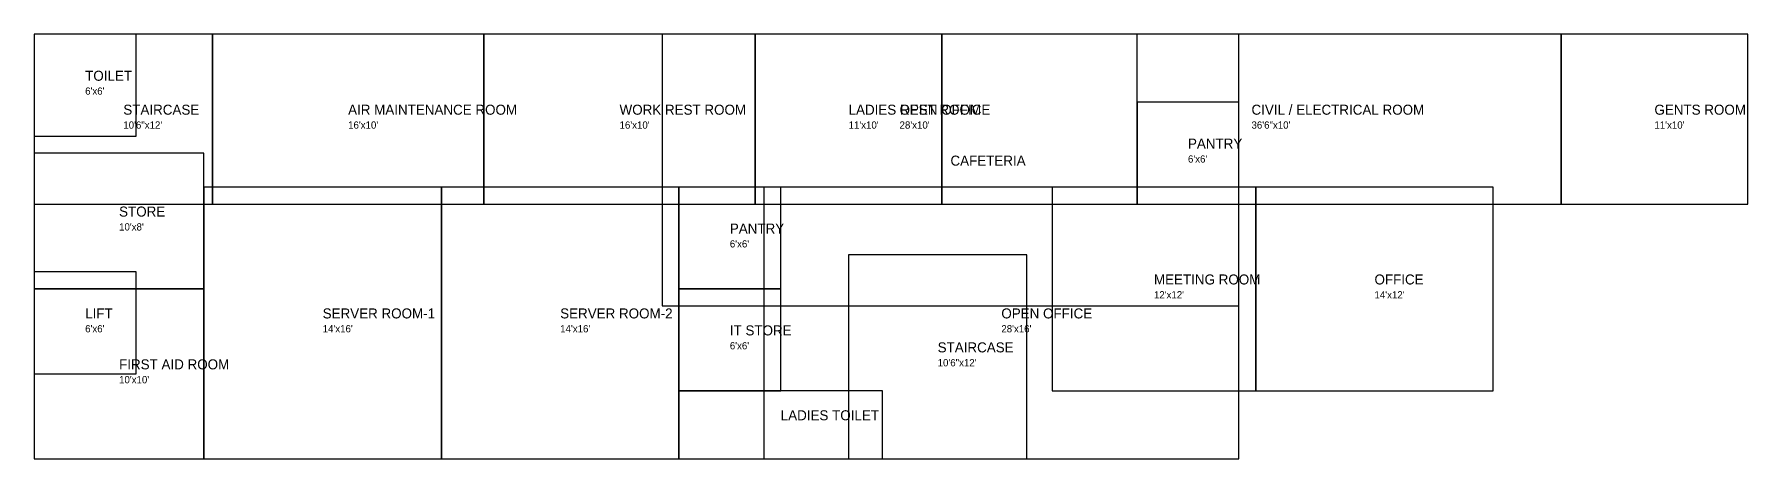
# Model space of a CAD drawing. Header units: millimetres. Extents: x 0 to 30785, y 0 to 7620.
import ezdxf

# ---------------------------------------------------------------- set-up
doc = ezdxf.new("R2010")
doc.units = ezdxf.units.MM
doc.layers.add('TEXT', color=3, linetype='CONTINUOUS')
doc.layers.add('WALLS', color=7, linetype='CONTINUOUS')

msp = doc.modelspace()

# ---------------------------------------------------------------- linework, layer by layer
at = {"layer": 'WALLS'}
for p, q in [((21642.324, 7620), (0, 7620)), ((0, 7620), (0, 0)), ((3200.4, 7620), (0, 7620)), ((0, 7620), (0, 4572)), ((1828.8, 7620), (0, 7620)), ((0, 7620), (0, 5791.2)), ((1828.8, 5791.2), (1828.8, 7620)), ((3200.4, 4572), (3200.4, 7620)), ((8077.2, 7620), (3200.4, 7620)), ((3200.4, 7620), (3200.4, 4572)), ((8077.2, 4572), (8077.2, 7620)), ((12954, 7620), (8077.2, 7620)), ((8077.2, 7620), (8077.2, 4572)), ((21642.324, 7620), (11279.124, 7620)), ((11279.124, 7620), (11279.124, 2743.2)), ((19813.524, 7620), (11279.124, 7620)), ((11279.124, 7620), (11279.124, 4572)), ((12954, 4572), (12954, 7620)), ((16306.8, 7620), (12954, 7620)), ((12954, 7620), (12954, 4572)), ((16306.8, 4572), (16306.8, 7620)), ((27432, 7620), (16306.8, 7620)), ((16306.8, 7620), (16306.8, 4572)), ((19813.524, 4572), (19813.524, 7620)), ((21642.324, 0), (21642.324, 7620)), ((21642.324, 2743.2), (21642.324, 7620)), ((27432, 4572), (27432, 7620)), ((30784.8, 7620), (27432, 7620)), ((27432, 7620), (27432, 4572)), ((30784.8, 4572), (30784.8, 7620)), ((21642.324, 6400.8), (19813.524, 6400.8)), ((19813.524, 6400.8), (19813.524, 4572)), ((21642.324, 4572), (21642.324, 6400.8)), ((0, 5791.2), (1828.8, 5791.2)), ((3048, 5486.4), (0, 5486.4)), ((0, 5486.4), (0, 3048)), ((3048, 3048), (3048, 5486.4)), ((7315.2, 4876.8), (3048, 4876.8)), ((3048, 4876.8), (3048, 0)), ((7315.2, 0), (7315.2, 4876.8)), ((11582.4, 4876.8), (7315.2, 4876.8)), ((7315.2, 4876.8), (7315.2, 0)), ((11582.4, 0), (11582.4, 4876.8)), ((13411.2, 4876.8), (11582.4, 4876.8)), ((11582.4, 4876.8), (11582.4, 3048)), ((21642.324, 4876.8), (13107.924, 4876.8)), ((13107.924, 4876.8), (13107.924, 0)), ((13411.2, 3048), (13411.2, 4876.8)), ((21945.6, 4876.8), (18288, 4876.8)), ((18288, 4876.8), (18288, 1219.2)), ((21642.324, 0), (21642.324, 4876.8)), ((21945.6, 1219.2), (21945.6, 4876.8)), ((26212.8, 4876.8), (21945.6, 4876.8)), ((21945.6, 4876.8), (21945.6, 1219.2)), ((26212.8, 1219.2), (26212.8, 4876.8)), ((0, 4572), (3200.4, 4572)), ((3200.4, 4572), (8077.2, 4572)), ((8077.2, 4572), (12954, 4572)), ((11279.124, 4572), (19813.524, 4572)), ((12954, 4572), (16306.8, 4572)), ((16306.8, 4572), (27432, 4572)), ((19813.524, 4572), (21642.324, 4572)), ((27432, 4572), (30784.8, 4572)), ((17830.8, 3657.6), (14630.4, 3657.6)), ((14630.4, 3657.6), (14630.4, 0)), ((17830.8, 0), (17830.8, 3657.6)), ((1828.8, 3352.8), (0, 3352.8)), ((0, 3352.8), (0, 1524)), ((1828.8, 1524), (1828.8, 3352.8)), ((3048, 3048), (0, 3048)), ((0, 3048), (0, 0)), ((0, 3048), (3048, 3048)), ((3048, 0), (3048, 3048)), ((11582.4, 3048), (13411.2, 3048)), ((13411.2, 3048), (11582.4, 3048)), ((11582.4, 3048), (11582.4, 1219.2)), ((13411.2, 1219.2), (13411.2, 3048)), ((11279.124, 2743.2), (21642.324, 2743.2)), ((0, 1524), (1828.8, 1524)), ((11582.4, 1219.2), (13411.2, 1219.2)), ((15240, 1219.2), (11582.4, 1219.2)), ((11582.4, 1219.2), (11582.4, 0)), ((15240, 0), (15240, 1219.2)), ((18288, 1219.2), (21945.6, 1219.2)), ((21945.6, 1219.2), (26212.8, 1219.2)), ((0, 0), (21642.324, 0)), ((0, 0), (3048, 0)), ((3048, 0), (7315.2, 0)), ((7315.2, 0), (11582.4, 0)), ((11582.4, 0), (15240, 0)), ((13107.924, 0), (21642.324, 0)), ((14630.4, 0), (17830.8, 0))]:
    msp.add_line(p, q, dxfattribs=at)

# ---------------------------------------------------------------- texts
at = {"layer": 'TEXT'}
for s, height, p in [('TOILET', 180, (914.4, 6785.6)), ("6'x6'", 130, (914.4, 6535.6)), ('STAIRCASE', 180, (1600.2, 6176)), ('AIR MAINTENANCE ROOM', 180, (5638.8, 6176)), ('WORK REST ROOM', 180, (10515.6, 6176)), ('LADIES REST ROOM', 180, (14630.4, 6176)), ('OPEN OFFICE', 180, (15546.324, 6176)), ('CIVIL / ELECTRICAL ROOM', 180, (21869.4, 6176)), ('GENTS ROOM', 180, (29108.4, 6176)), ('10\'6"x12\'', 130, (1600.2, 5926)), ("16'x10'", 130, (5638.8, 5926)), ("16'x10'", 130, (10515.6, 5926)), ("11'x10'", 130, (14630.4, 5926)), ("28'x10'", 130, (15546.324, 5926)), ('36\'6"x10\'', 130, (21869.4, 5926)), ("11'x10'", 130, (29108.4, 5926)), ('PANTRY', 180, (20727.924, 5566.4)), ('CAFETERIA', 180, (16460.724, 5261.6)), ("6'x6'", 130, (20727.924, 5316.4)), ('STORE', 180, (1524, 4347.2)), ("10'x8'", 130, (1524, 4097.2)), ('PANTRY', 180, (12496.8, 4042.4)), ("6'x6'", 130, (12496.8, 3792.4)), ('MEETING ROOM', 180, (20116.8, 3128)), ('OFFICE', 180, (24079.2, 3128)), ("12'x12'", 130, (20116.8, 2878)), ("14'x12'", 130, (24079.2, 2878)), ('LIFT', 180, (914.4, 2518.4)), ('SERVER ROOM-1', 180, (5181.6, 2518.4)), ('SERVER ROOM-2', 180, (9448.8, 2518.4)), ('OPEN OFFICE', 180, (17375.124, 2518.4)), ("6'x6'", 130, (914.4, 2268.4)), ("14'x16'", 130, (5181.6, 2268.4)), ("14'x16'", 130, (9448.8, 2268.4)), ('IT STORE', 180, (12496.8, 2213.6)), ("28'x16'", 130, (17375.124, 2268.4)), ("6'x6'", 130, (12496.8, 1963.6)), ('STAIRCASE', 180, (16230.6, 1908.8)), ('FIRST AID ROOM', 180, (1524, 1604)), ('10\'6"x12\'', 130, (16230.6, 1658.8)), ("10'x10'", 130, (1524, 1354)), ('LADIES TOILET', 180, (13411.2, 689.6))]:
    msp.add_text(s, height=height, dxfattribs=at).set_placement(p)

doc.saveas('drawing.dxf')
